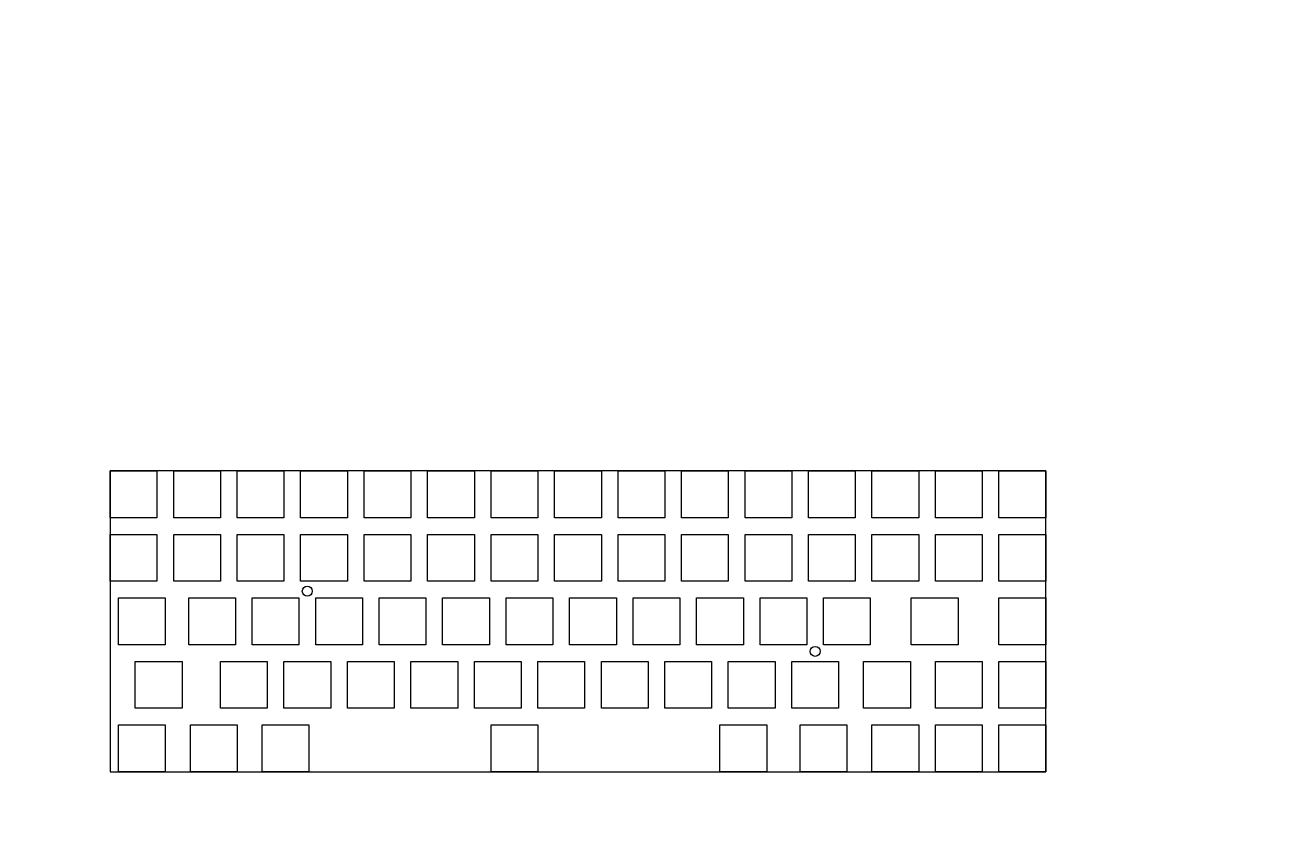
# Paper-space layout 'Sheet 1' of a CAD drawing. Header units: millimetres. Extents: x 40 to 364, y 26 to 231.
# The model-space entities are those that its viewports show. They can reach past a viewport. Long polylines and large blocks are cut down to what shows.
import ezdxf

# ---------------------------------------------------------------- set-up
doc = ezdxf.new("R2010")
doc.units = ezdxf.units.MM
doc.layers.get('0').update_dxf_attribs({"linetype": 'CONTINUOUS'})
doc.layers.add('Layer_1', color=7, linetype='CONTINUOUS')
doc.layers.get('0').off()

msp = doc.modelspace()

# ---------------------------------------------------------------- linework, layer by layer
at = {"layer": 'Layer_1'}
for points in [[(50.19, 133.61), (64.19, 133.61), (64.19, 119.61), (50.19, 119.61), (50.19, 133.61)], [(69.19, 133.61), (83.19, 133.61), (83.19, 119.61), (69.19, 119.61), (69.19, 133.61)], [(88.19, 133.61), (102.19, 133.61), (102.19, 119.61), (88.19, 119.61), (88.19, 133.61)], [(107.19, 133.61), (121.19, 133.61), (121.19, 119.61), (107.19, 119.61), (107.19, 133.61)], [(126.19, 133.61), (140.19, 133.61), (140.19, 119.61), (126.19, 119.61), (126.19, 133.61)], [(145.19, 133.61), (159.19, 133.61), (159.19, 119.61), (145.19, 119.61), (145.19, 133.61)], [(164.19, 133.61), (178.19, 133.61), (178.19, 119.61), (164.19, 119.61), (164.19, 133.61)], [(183.19, 133.61), (197.19, 133.61), (197.19, 119.61), (183.19, 119.61), (183.19, 133.61)], [(202.19, 133.61), (216.19, 133.61), (216.19, 119.61), (202.19, 119.61), (202.19, 133.61)], [(221.19, 133.61), (235.19, 133.61), (235.19, 119.61), (221.19, 119.61), (221.19, 133.61)], [(240.19, 133.61), (254.19, 133.61), (254.19, 119.61), (240.19, 119.61), (240.19, 133.61)], [(259.19, 133.61), (273.19, 133.61), (273.19, 119.61), (259.19, 119.61), (259.19, 133.61)], [(278.19, 133.61), (292.19, 133.61), (292.19, 119.61), (278.19, 119.61), (278.19, 133.61)], [(297.19, 133.61), (311.19, 133.61), (311.19, 119.61), (297.19, 119.61), (297.19, 133.61)], [(316.19, 133.61), (330.19, 133.61), (330.19, 119.61), (316.19, 119.61), (316.19, 133.61)], [(50.19, 114.61), (64.19, 114.61), (64.19, 100.61), (50.19, 100.61), (50.19, 114.61)], [(69.19, 114.61), (83.19, 114.61), (83.19, 100.61), (69.19, 100.61), (69.19, 114.61)], [(88.19, 114.61), (102.19, 114.61), (102.19, 100.61), (88.19, 100.61), (88.19, 114.61)], [(107.19, 114.61), (121.19, 114.61), (121.19, 100.61), (107.19, 100.61), (107.19, 114.61)], [(126.19, 114.61), (140.19, 114.61), (140.19, 100.61), (126.19, 100.61), (126.19, 114.61)], [(145.19, 114.61), (159.19, 114.61), (159.19, 100.61), (145.19, 100.61), (145.19, 114.61)], [(164.19, 114.61), (178.19, 114.61), (178.19, 100.61), (164.19, 100.61), (164.19, 114.61)], [(183.19, 114.61), (197.19, 114.61), (197.19, 100.61), (183.19, 100.61), (183.19, 114.61)], [(202.19, 114.61), (216.19, 114.61), (216.19, 100.61), (202.19, 100.61), (202.19, 114.61)], [(221.19, 114.61), (235.19, 114.61), (235.19, 100.61), (221.19, 100.61), (221.19, 114.61)], [(240.19, 114.61), (254.19, 114.61), (254.19, 100.61), (240.19, 100.61), (240.19, 114.61)], [(259.19, 114.61), (273.19, 114.61), (273.19, 100.61), (259.19, 100.61), (259.19, 114.61)], [(278.19, 114.61), (292.19, 114.61), (292.19, 100.61), (278.19, 100.61), (278.19, 114.61)], [(297.19, 114.61), (311.19, 114.61), (311.19, 100.61), (297.19, 100.61), (297.19, 114.61)], [(316.19, 114.61), (330.19, 114.61), (330.19, 100.61), (316.19, 100.61), (316.19, 114.61)], [(52.69, 95.61), (66.69, 95.61), (66.69, 81.61), (52.69, 81.61), (52.69, 95.61)], [(73.69, 95.61), (87.69, 95.61), (87.69, 81.61), (73.69, 81.61), (73.69, 95.61)], [(92.69, 95.61), (106.69, 95.61), (106.69, 81.61), (92.69, 81.61), (92.69, 95.61)], [(111.69, 95.61), (125.69, 95.61), (125.69, 81.61), (111.69, 81.61), (111.69, 95.61)], [(130.69, 95.61), (144.69, 95.61), (144.69, 81.61), (130.69, 81.61), (130.69, 95.61)], [(149.69, 95.61), (163.69, 95.61), (163.69, 81.61), (149.69, 81.61), (149.69, 95.61)], [(168.69, 95.61), (182.69, 95.61), (182.69, 81.61), (168.69, 81.61), (168.69, 95.61)], [(187.69, 95.61), (201.69, 95.61), (201.69, 81.61), (187.69, 81.61), (187.69, 95.61)], [(206.69, 95.61), (220.69, 95.61), (220.69, 81.61), (206.69, 81.61), (206.69, 95.61)], [(225.69, 95.61), (239.69, 95.61), (239.69, 81.61), (225.69, 81.61), (225.69, 95.61)], [(244.69, 95.61), (258.69, 95.61), (258.69, 81.61), (244.69, 81.61), (244.69, 95.61)], [(263.69, 95.61), (277.69, 95.61), (277.69, 81.61), (263.69, 81.61), (263.69, 95.61)], [(289.94, 95.61), (303.94, 95.61), (303.94, 81.61), (289.94, 81.61), (289.94, 95.61)], [(316.19, 95.61), (330.19, 95.61), (330.19, 81.61), (316.19, 81.61), (316.19, 95.61)], [(57.69, 76.61), (71.69, 76.61), (71.69, 62.61), (57.69, 62.61), (57.69, 76.61)], [(83.19, 76.61), (97.19, 76.61), (97.19, 62.61), (83.19, 62.61), (83.19, 76.61)], [(102.19, 76.61), (116.19, 76.61), (116.19, 62.61), (102.19, 62.61), (102.19, 76.61)], [(121.19, 76.61), (135.19, 76.61), (135.19, 62.61), (121.19, 62.61), (121.19, 76.61)], [(140.19, 76.61), (154.19, 76.61), (154.19, 62.61), (140.19, 62.61), (140.19, 76.61)], [(159.19, 76.61), (173.19, 76.61), (173.19, 62.61), (159.19, 62.61), (159.19, 76.61)], [(178.19, 76.61), (192.19, 76.61), (192.19, 62.61), (178.19, 62.61), (178.19, 76.61)], [(197.19, 76.61), (211.19, 76.61), (211.19, 62.61), (197.19, 62.61), (197.19, 76.61)], [(216.19, 76.61), (230.19, 76.61), (230.19, 62.61), (216.19, 62.61), (216.19, 76.61)], [(235.19, 76.61), (249.19, 76.61), (249.19, 62.61), (235.19, 62.61), (235.19, 76.61)], [(254.19, 76.61), (268.19, 76.61), (268.19, 62.61), (254.19, 62.61), (254.19, 76.61)], [(275.69, 76.61), (289.69, 76.61), (289.69, 62.61), (275.69, 62.61), (275.69, 76.61)], [(297.19, 76.61), (311.19, 76.61), (311.19, 62.61), (297.19, 62.61), (297.19, 76.61)], [(316.19, 76.61), (330.19, 76.61), (330.19, 62.61), (316.19, 62.61), (316.19, 76.61)], [(52.69, 57.61), (66.69, 57.61), (66.69, 43.61), (52.69, 43.61), (52.69, 57.61)], [(74.19, 57.61), (88.19, 57.61), (88.19, 43.61), (74.19, 43.61), (74.19, 57.61)], [(95.69, 57.61), (109.69, 57.61), (109.69, 43.61), (95.69, 43.61), (95.69, 57.61)], [(164.19, 57.61), (178.19, 57.61), (178.19, 43.61), (164.19, 43.61), (164.19, 57.61)], [(232.69, 57.61), (246.69, 57.61), (246.69, 43.61), (232.69, 43.61), (232.69, 57.61)], [(256.69, 57.61), (270.69, 57.61), (270.69, 43.61), (256.69, 43.61), (256.69, 57.61)], [(278.19, 57.61), (292.19, 57.61), (292.19, 43.61), (278.19, 43.61), (278.19, 57.61)], [(297.19, 57.61), (311.19, 57.61), (311.19, 43.61), (297.19, 43.61), (297.19, 57.61)], [(316.19, 57.61), (330.19, 57.61), (330.19, 43.61), (316.19, 43.61), (316.19, 57.61)]]:
    msp.add_lwpolyline(points, dxfattribs=at)
at = {"layer": 'Layer_1', "linetype": 'ByBlock'}
msp.add_lwpolyline([(50.19, 133.61), (50.19, 43.61), (330.19, 43.61), (330.19, 133.61)], close=True, dxfattribs=at)
at = {"layer": 'Layer_1'}
for centre in [(109.19, 97.61), (261.19, 79.61)]:
    msp.add_circle(centre, 1.5, dxfattribs=at)

psp = doc.layouts.new('Sheet 1')

# ---------------------------------------------------------------- viewports
at = {"layer": '0'}
psp.add_viewport(center=(202.5, 128.5), size=(324, 205.6), view_center_point=(212.8, 147.64), view_height=238.68, dxfattribs=at)

doc.saveas('drawing.dxf')
